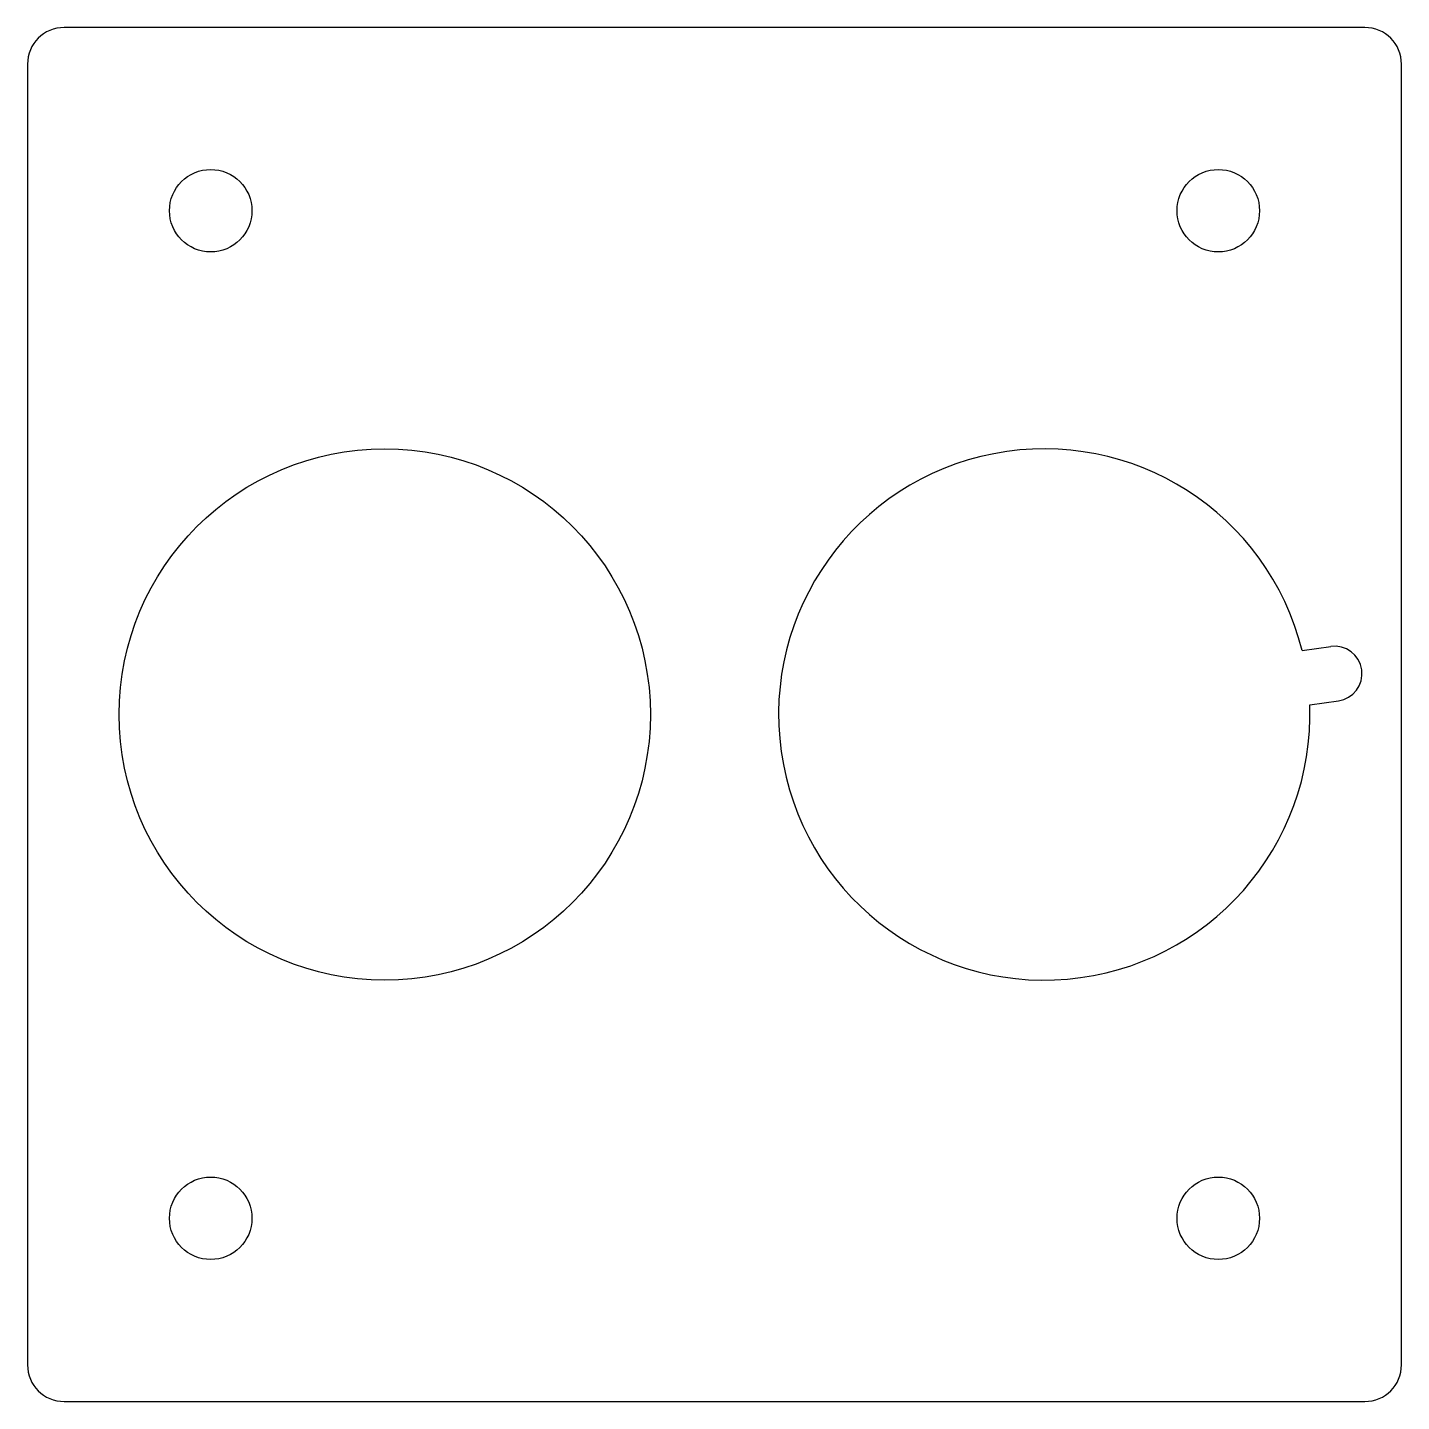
# Model space of a CAD drawing. Header units: millimetres. Extents: x -37.5 to 37.5, y -37.5 to 37.5.
import ezdxf

# ---------------------------------------------------------------- set-up
doc = ezdxf.new("R2010")
doc.units = ezdxf.units.MM

msp = doc.modelspace()

# ---------------------------------------------------------------- linework, layer by layer
at = {"color": 7, "linetype": 'Continuous', "lineweight": 25}
for p, q in [((35.5, 37.5), (-35.5, 37.5)), ((-37.5, 35.5), (-37.5, -35.5)), ((37.5, -35.5), (37.5, 35.5)), ((32.073, 3.493), (33.636, 3.712)), ((32.491, 0.522), (34.053, 0.741)), ((-35.5, -37.5), (35.5, -37.5))]:
    msp.add_line(p, q, dxfattribs=at)
for centre, radius in [((-27.5, 27.5), 2.25), ((27.5, 27.5), 2.25), ((-18, 0), 14.5), ((-27.5, -27.5), 2.25), ((27.5, -27.5), 2.25)]:
    msp.add_circle(centre, radius, dxfattribs=at)
for centre, radius, start, end in [((-35.5, 35.5), 2, 90, 180), ((35.5, 35.5), 2, 0, 90), ((18, 0), 14.5, 13.93777, 2.06223), ((33.844, 2.227), 1.5, 278, 98), ((-35.5, -35.5), 2, 180, 270), ((35.5, -35.5), 2, 270, 0)]:
    msp.add_arc(centre, radius, start, end, dxfattribs=at)

doc.saveas('drawing.dxf')
